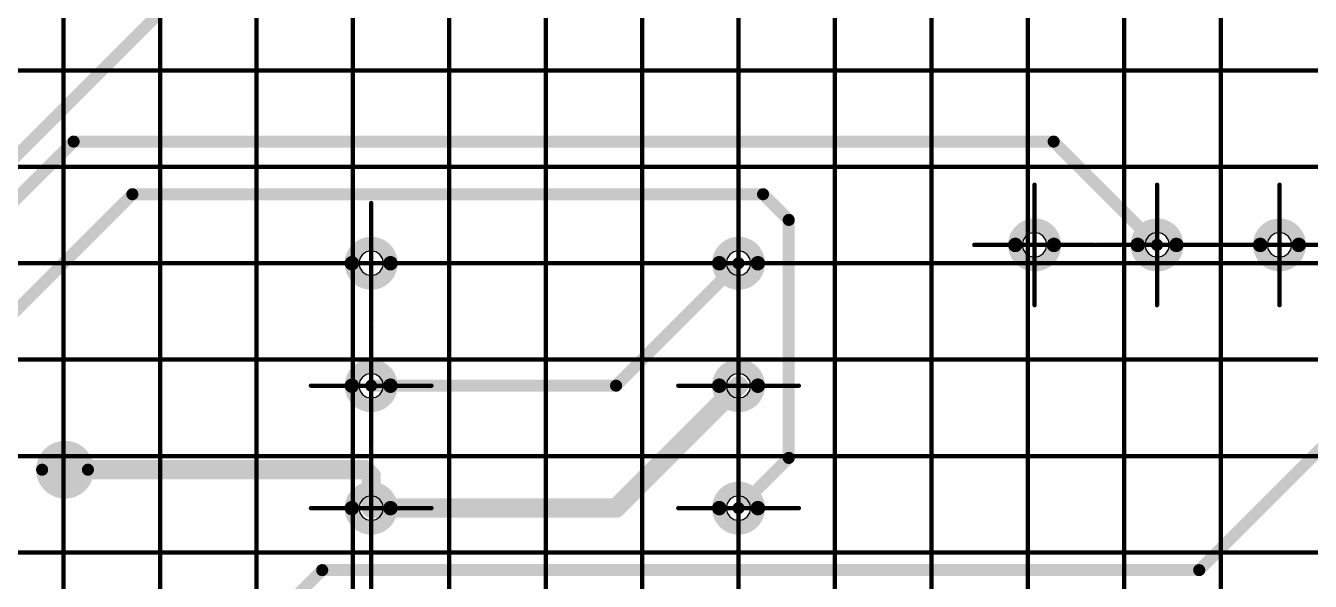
# Model space of a CAD drawing. Header units: millimetres. Extents: x 0 to 841, y 0 to 2540.
# Drawn here: x 585.4 to 638.7, y 2369.8 to 2392.9 of the extents above; entities that cross this region are included whole.
import ezdxf

# ---------------------------------------------------------------- set-up
doc = ezdxf.new("R2010")
doc.units = ezdxf.units.MM
for name, color, linetype in [('Mechanical11', 56, 'Continuous'), ('Mechanical12', 56, 'Continuous'), ('Mechanical7', 56, 'Continuous'), ('Mechanical9', 56, 'Continuous')]:
    doc.layers.add(name, color=color, linetype=linetype)

# ---------------------------------------------------------------- blocks, each defined once
blk = doc.blocks.new('BOASVIEW______B______L_____2__2_32_1_B_3')
at = {"layer": 'Mechanical11'}
for p, q in [((-135.805, -121.369), (-136, -121.33)), ((-136, -121.33), (-136, -121.84)), ((-135.64, -121.48), (-135.805, -121.369)), ((-135.529, -121.645), (-135.64, -121.48)), ((-120.565, -121.369), (-120.76, -121.33)), ((-120.76, -121.33), (-120.76, -121.84)), ((-120.4, -121.48), (-120.565, -121.369)), ((-120.289, -121.645), (-120.4, -121.48)), ((-136, -121.84), (-136.51, -121.84)), ((-136.51, -121.84), (-136.471, -122.035)), ((-136, -121.84), (-135.49, -121.84)), ((-136, -122.35), (-136, -121.84)), ((-135.49, -121.84), (-135.529, -121.645)), ((-120.76, -121.84), (-121.27, -121.84)), ((-121.27, -121.84), (-121.231, -122.035)), ((-120.76, -121.84), (-120.25, -121.84)), ((-120.76, -122.35), (-120.76, -121.84)), ((-120.25, -121.84), (-120.289, -121.645)), ((-136.471, -122.035), (-136.361, -122.2)), ((-136.361, -122.2), (-136.195, -122.311)), ((-136.195, -122.311), (-136, -122.35)), ((-121.231, -122.035), (-121.121, -122.2)), ((-121.121, -122.2), (-120.955, -122.311)), ((-120.955, -122.311), (-120.76, -122.35)), ((-135.805, -126.449), (-136, -126.41)), ((-136, -126.41), (-136, -126.92)), ((-135.64, -126.56), (-135.805, -126.449)), ((-135.529, -126.725), (-135.64, -126.56)), ((-135.49, -126.92), (-135.529, -126.725)), ((-120.565, -126.449), (-120.76, -126.41)), ((-120.76, -126.41), (-120.76, -126.92)), ((-120.4, -126.56), (-120.565, -126.449)), ((-120.289, -126.725), (-120.4, -126.56)), ((-120.25, -126.92), (-120.289, -126.725)), ((-136, -126.92), (-136.51, -126.92)), ((-136.51, -126.92), (-136.471, -127.115)), ((-136.471, -127.115), (-136.361, -127.28)), ((-136.361, -127.28), (-136.195, -127.391)), ((-136, -126.92), (-135.49, -126.92)), ((-136, -127.43), (-136, -126.92)), ((-120.76, -126.92), (-121.27, -126.92)), ((-121.27, -126.92), (-121.231, -127.115)), ((-121.231, -127.115), (-121.121, -127.28)), ((-121.121, -127.28), (-120.955, -127.391)), ((-120.76, -126.92), (-120.25, -126.92)), ((-120.76, -127.43), (-120.76, -126.92)), ((-136.195, -127.391), (-136, -127.43)), ((-120.955, -127.391), (-120.76, -127.43)), ((-135.805, -131.529), (-136, -131.49)), ((-136, -131.49), (-136, -132)), ((-135.64, -131.64), (-135.805, -131.529)), ((-120.565, -131.529), (-120.76, -131.49)), ((-120.76, -131.49), (-120.76, -132)), ((-120.4, -131.64), (-120.565, -131.529)), ((-136, -132), (-136.51, -132)), ((-136.51, -132), (-136.471, -132.195)), ((-136, -132), (-135.49, -132)), ((-136, -132.51), (-136, -132)), ((-135.529, -131.805), (-135.64, -131.64)), ((-135.49, -132), (-135.529, -131.805)), ((-120.76, -132), (-121.27, -132)), ((-121.27, -132), (-121.231, -132.195)), ((-120.76, -132), (-120.25, -132)), ((-120.76, -132.51), (-120.76, -132)), ((-120.289, -131.805), (-120.4, -131.64)), ((-120.25, -132), (-120.289, -131.805)), ((-158.245, -132.289), (-158.44, -132.25)), ((-158.44, -132.25), (-158.44, -132.76)), ((-158.08, -132.399), (-158.245, -132.289)), ((-157.969, -132.565), (-158.08, -132.399)), ((-157.93, -132.76), (-157.969, -132.565)), ((-153.165, -132.289), (-153.36, -132.25)), ((-153.36, -132.25), (-153.36, -132.76)), ((-153, -132.399), (-153.165, -132.289)), ((-152.889, -132.565), (-153, -132.399)), ((-152.85, -132.76), (-152.889, -132.565)), ((-148.085, -132.289), (-148.28, -132.25)), ((-148.28, -132.25), (-148.28, -132.76)), ((-147.92, -132.399), (-148.085, -132.289)), ((-147.809, -132.565), (-147.92, -132.399)), ((-147.77, -132.76), (-147.809, -132.565)), ((-136.471, -132.195), (-136.361, -132.36)), ((-136.361, -132.36), (-136.195, -132.471)), ((-136.195, -132.471), (-136, -132.51)), ((-121.231, -132.195), (-121.121, -132.36)), ((-121.121, -132.36), (-120.955, -132.471)), ((-120.955, -132.471), (-120.76, -132.51)), ((-158.44, -132.76), (-158.95, -132.76)), ((-158.95, -132.76), (-158.911, -132.955)), ((-158.911, -132.955), (-158.8, -133.12)), ((-158.8, -133.12), (-158.635, -133.231)), ((-158.44, -132.76), (-157.93, -132.76)), ((-158.44, -133.27), (-158.44, -132.76)), ((-153.36, -132.76), (-153.87, -132.76)), ((-153.87, -132.76), (-153.831, -132.955)), ((-153.831, -132.955), (-153.72, -133.12)), ((-153.72, -133.12), (-153.555, -133.231)), ((-153.36, -132.76), (-152.85, -132.76)), ((-153.36, -133.27), (-153.36, -132.76)), ((-148.28, -132.76), (-148.79, -132.76)), ((-148.79, -132.76), (-148.751, -132.955)), ((-148.751, -132.955), (-148.64, -133.12)), ((-148.64, -133.12), (-148.475, -133.231)), ((-148.28, -132.76), (-147.77, -132.76)), ((-148.28, -133.27), (-148.28, -132.76)), ((-158.635, -133.231), (-158.44, -133.27)), ((-153.555, -133.231), (-153.36, -133.27)), ((-148.475, -133.231), (-148.28, -133.27))]:
    blk.add_line(p, q, dxfattribs=at)
for points, const_width in [([(-107.71, -123.434, 1), (-108.41, -123.434, 1)], 0.7), ([(-108.585, -123.434, 1), (-108.235, -123.434, 1)], 0.35), ([(-107.885, -123.434, 1), (-107.535, -123.434, 1)], 0.35)]:
    blk.add_lwpolyline(points, format="xyb", close=True, dxfattribs=dict(at, const_width=const_width))
at = {"layer": 'Mechanical12'}
for p, q in [((-136.361, -121.48), (-136.471, -121.645)), ((-136.195, -121.369), (-136.361, -121.48)), ((-136, -121.33), (-136.195, -121.369)), ((-136, -121.84), (-136, -121.33)), ((-121.121, -121.48), (-121.231, -121.645)), ((-120.955, -121.369), (-121.121, -121.48)), ((-120.76, -121.33), (-120.955, -121.369)), ((-120.76, -121.84), (-120.76, -121.33)), ((-136.471, -121.645), (-136.51, -121.84)), ((-136.51, -121.84), (-136, -121.84)), ((-135.49, -121.84), (-136, -121.84)), ((-136, -121.84), (-136, -122.35)), ((-135.529, -122.035), (-135.49, -121.84)), ((-121.231, -121.645), (-121.27, -121.84)), ((-121.27, -121.84), (-120.76, -121.84)), ((-120.25, -121.84), (-120.76, -121.84)), ((-120.76, -121.84), (-120.76, -122.35)), ((-120.289, -122.035), (-120.25, -121.84)), ((-136, -122.35), (-135.805, -122.311)), ((-135.805, -122.311), (-135.64, -122.2)), ((-135.64, -122.2), (-135.529, -122.035)), ((-120.76, -122.35), (-120.565, -122.311)), ((-120.565, -122.311), (-120.4, -122.2)), ((-120.4, -122.2), (-120.289, -122.035)), ((-136.471, -126.725), (-136.51, -126.92)), ((-136.361, -126.56), (-136.471, -126.725)), ((-136.195, -126.449), (-136.361, -126.56)), ((-136, -126.41), (-136.195, -126.449)), ((-136, -126.92), (-136, -126.41)), ((-121.231, -126.725), (-121.27, -126.92)), ((-121.121, -126.56), (-121.231, -126.725)), ((-120.955, -126.449), (-121.121, -126.56)), ((-120.76, -126.41), (-120.955, -126.449)), ((-120.76, -126.92), (-120.76, -126.41)), ((-136.51, -126.92), (-136, -126.92)), ((-135.49, -126.92), (-136, -126.92)), ((-136, -126.92), (-136, -127.43)), ((-135.805, -127.391), (-135.64, -127.28)), ((-135.64, -127.28), (-135.529, -127.115)), ((-135.529, -127.115), (-135.49, -126.92)), ((-121.27, -126.92), (-120.76, -126.92)), ((-120.25, -126.92), (-120.76, -126.92)), ((-120.76, -126.92), (-120.76, -127.43)), ((-120.565, -127.391), (-120.4, -127.28)), ((-120.4, -127.28), (-120.289, -127.115)), ((-120.289, -127.115), (-120.25, -126.92)), ((-136, -127.43), (-135.805, -127.391)), ((-120.76, -127.43), (-120.565, -127.391)), ((-136.195, -131.529), (-136.361, -131.64)), ((-136, -131.49), (-136.195, -131.529)), ((-136, -132), (-136, -131.49)), ((-120.955, -131.529), (-121.121, -131.64)), ((-120.76, -131.49), (-120.955, -131.529)), ((-120.76, -132), (-120.76, -131.49)), ((-136.471, -131.805), (-136.51, -132)), ((-136.51, -132), (-136, -132)), ((-136.361, -131.64), (-136.471, -131.805)), ((-135.49, -132), (-136, -132)), ((-136, -132), (-136, -132.51)), ((-135.529, -132.195), (-135.49, -132)), ((-121.231, -131.805), (-121.27, -132)), ((-121.27, -132), (-120.76, -132)), ((-121.121, -131.64), (-121.231, -131.805)), ((-120.25, -132), (-120.76, -132)), ((-120.76, -132), (-120.76, -132.51)), ((-120.289, -132.195), (-120.25, -132)), ((-158.911, -132.565), (-158.95, -132.76)), ((-158.8, -132.399), (-158.911, -132.565)), ((-158.635, -132.289), (-158.8, -132.399)), ((-158.44, -132.25), (-158.635, -132.289)), ((-158.44, -132.76), (-158.44, -132.25)), ((-153.831, -132.565), (-153.87, -132.76)), ((-153.72, -132.399), (-153.831, -132.565)), ((-153.555, -132.289), (-153.72, -132.399)), ((-153.36, -132.25), (-153.555, -132.289)), ((-153.36, -132.76), (-153.36, -132.25)), ((-148.751, -132.565), (-148.79, -132.76)), ((-148.64, -132.399), (-148.751, -132.565)), ((-148.475, -132.289), (-148.64, -132.399)), ((-148.28, -132.25), (-148.475, -132.289)), ((-148.28, -132.76), (-148.28, -132.25)), ((-136, -132.51), (-135.805, -132.471)), ((-135.805, -132.471), (-135.64, -132.36)), ((-135.64, -132.36), (-135.529, -132.195)), ((-120.76, -132.51), (-120.565, -132.471)), ((-120.565, -132.471), (-120.4, -132.36)), ((-120.4, -132.36), (-120.289, -132.195)), ((-158.95, -132.76), (-158.44, -132.76)), ((-157.93, -132.76), (-158.44, -132.76)), ((-158.44, -132.76), (-158.44, -133.27)), ((-158.245, -133.231), (-158.08, -133.12)), ((-158.08, -133.12), (-157.969, -132.955)), ((-157.969, -132.955), (-157.93, -132.76)), ((-153.87, -132.76), (-153.36, -132.76)), ((-152.85, -132.76), (-153.36, -132.76)), ((-153.36, -132.76), (-153.36, -133.27)), ((-153.165, -133.231), (-153, -133.12)), ((-153, -133.12), (-152.889, -132.955)), ((-152.889, -132.955), (-152.85, -132.76)), ((-148.79, -132.76), (-148.28, -132.76)), ((-147.77, -132.76), (-148.28, -132.76)), ((-148.28, -132.76), (-148.28, -133.27)), ((-148.085, -133.231), (-147.92, -133.12)), ((-147.92, -133.12), (-147.809, -132.955)), ((-147.809, -132.955), (-147.77, -132.76)), ((-158.44, -133.27), (-158.245, -133.231)), ((-153.36, -133.27), (-153.165, -133.231)), ((-148.28, -133.27), (-148.085, -133.231))]:
    blk.add_line(p, q, dxfattribs=at)
for points, const_width in [([(-115.883, -116.423), (-118.728, -119.268)], 0.5), ([(-155.108, -119.268), (-168.6, -132.76)], 0.5), ([(-118.728, -119.268), (-155.108, -119.268)], 0.5), ([(-130.92, -121.84), (-136, -126.92)], 0.8), ([(-120.76, -121.84), (-130.92, -121.84)], 0.8), ([(-120.76, -121.84), (-120.76, -123.18)], 0.8), ([(-136, -121.84), (-138.083, -123.923)], 0.5), ([(-92.21, -122.621), (-116.188, -146.598)], 0.5), ([(-120.506, -123.434), (-120.76, -123.18)], 0.8), ([(-108.06, -123.434), (-120.506, -123.434)], 0.8), ([(-138.083, -123.923), (-138.083, -133.797)], 0.5), ([(-130.92, -126.92), (-136, -132)], 0.5), ([(-120.76, -126.92), (-130.92, -126.92)], 0.5), ([(-102.929, -126.939), (-110.854, -134.864)], 0.5), ([(-100.44, -129.072), (-108.416, -137.048)], 0.5), ([(-149.072, -137.048), (-153.36, -132.76)], 0.5), ([(-137.016, -134.864), (-138.083, -133.797)], 0.5), ([(-110.854, -134.864), (-137.016, -134.864)], 0.5), ([(-108.416, -137.048), (-149.072, -137.048)], 0.5)]:
    blk.add_lwpolyline(points, dxfattribs=dict(at, const_width=const_width))
for points, const_width in [([(-155.233, -119.268, 1), (-154.983, -119.268, 1)], 0.25), ([(-155.233, -119.268, 1), (-154.983, -119.268, 1)], 0.25), ([(-118.853, -119.268, 1), (-118.603, -119.268, 1)], 0.25), ([(-118.853, -119.268, 1), (-118.603, -119.268, 1)], 0.25), ([(-135.2, -121.84, 1), (-136.8, -121.84, 1)], 0.6), ([(-119.96, -121.84, 1), (-121.56, -121.84, 1)], 0.6), ([(-131.12, -121.84, 1), (-130.72, -121.84, 1)], 0.4), ([(-131.12, -121.84, 1), (-130.72, -121.84, 1)], 0.4), ([(-120.96, -121.84, 1), (-120.56, -121.84, 1)], 0.4), ([(-120.96, -121.84, 1), (-120.56, -121.84, 1)], 0.4), ([(-136.95, -121.84, 1), (-136.65, -121.84, 1)], 0.3), ([(-136.125, -121.84, 1), (-135.875, -121.84, 1)], 0.25), ([(-135.35, -121.84, 1), (-135.05, -121.84, 1)], 0.3), ([(-121.71, -121.84, 1), (-121.41, -121.84, 1)], 0.3), ([(-120.11, -121.84, 1), (-119.81, -121.84, 1)], 0.3), ([(-107.11, -123.434, 1), (-109.01, -123.434, 1)], 0.5), ([(-120.96, -123.18, 1), (-120.56, -123.18, 1)], 0.4), ([(-120.96, -123.18, 1), (-120.56, -123.18, 1)], 0.4), ([(-120.706, -123.434, 1), (-120.306, -123.434, 1)], 0.4), ([(-120.706, -123.434, 1), (-120.306, -123.434, 1)], 0.4), ([(-108.26, -123.434, 1), (-107.86, -123.434, 1)], 0.4), ([(-109.135, -123.434, 1), (-108.885, -123.434, 1)], 0.25), ([(-107.235, -123.434, 1), (-106.985, -123.434, 1)], 0.25), ([(-138.208, -123.923, 1), (-137.958, -123.923, 1)], 0.25), ([(-138.208, -123.923, 1), (-137.958, -123.923, 1)], 0.25), ([(-135.2, -126.92, 1), (-136.8, -126.92, 1)], 0.6), ([(-119.96, -126.92, 1), (-121.56, -126.92, 1)], 0.6), ([(-136.95, -126.92, 1), (-136.65, -126.92, 1)], 0.3), ([(-136.2, -126.92, 1), (-135.8, -126.92, 1)], 0.4), ([(-135.35, -126.92, 1), (-135.05, -126.92, 1)], 0.3), ([(-131.045, -126.92, 1), (-130.795, -126.92, 1)], 0.25), ([(-131.045, -126.92, 1), (-130.795, -126.92, 1)], 0.25), ([(-121.71, -126.92, 1), (-121.41, -126.92, 1)], 0.3), ([(-120.885, -126.92, 1), (-120.635, -126.92, 1)], 0.25), ([(-120.11, -126.92, 1), (-119.81, -126.92, 1)], 0.3), ([(-135.2, -132, 1), (-136.8, -132, 1)], 0.6), ([(-119.96, -132, 1), (-121.56, -132, 1)], 0.6), ([(-157.64, -132.76, 1), (-159.24, -132.76, 1)], 0.6), ([(-152.56, -132.76, 1), (-154.16, -132.76, 1)], 0.6), ([(-147.48, -132.76, 1), (-149.08, -132.76, 1)], 0.6), ([(-136.95, -132, 1), (-136.65, -132, 1)], 0.3), ([(-136.125, -132, 1), (-135.875, -132, 1)], 0.25), ([(-135.35, -132, 1), (-135.05, -132, 1)], 0.3), ([(-121.71, -132, 1), (-121.41, -132, 1)], 0.3), ([(-120.11, -132, 1), (-119.81, -132, 1)], 0.3), ([(-159.39, -132.76, 1), (-159.09, -132.76, 1)], 0.3), ([(-157.79, -132.76, 1), (-157.49, -132.76, 1)], 0.3), ([(-154.31, -132.76, 1), (-154.01, -132.76, 1)], 0.3), ([(-153.485, -132.76, 1), (-153.235, -132.76, 1)], 0.25), ([(-152.71, -132.76, 1), (-152.41, -132.76, 1)], 0.3), ([(-149.23, -132.76, 1), (-148.93, -132.76, 1)], 0.3), ([(-147.63, -132.76, 1), (-147.33, -132.76, 1)], 0.3), ([(-138.208, -133.797, 1), (-137.958, -133.797, 1)], 0.25), ([(-138.208, -133.797, 1), (-137.958, -133.797, 1)], 0.25), ([(-137.141, -134.864, 1), (-136.891, -134.864, 1)], 0.25), ([(-137.141, -134.864, 1), (-136.891, -134.864, 1)], 0.25), ([(-110.979, -134.864, 1), (-110.729, -134.864, 1)], 0.25), ([(-110.979, -134.864, 1), (-110.729, -134.864, 1)], 0.25), ([(-149.197, -137.048, 1), (-148.947, -137.048, 1)], 0.25), ([(-149.197, -137.048, 1), (-148.947, -137.048, 1)], 0.25), ([(-108.541, -137.048, 1), (-108.291, -137.048, 1)], 0.25), ([(-108.541, -137.048, 1), (-108.291, -137.048, 1)], 0.25)]:
    blk.add_lwpolyline(points, format="xyb", close=True, dxfattribs=dict(at, const_width=const_width))
at = {"layer": 'Mechanical7', "const_width": 0.18}
for points in [[(-136, -114.26), (-136, -119.26)], [(-120.76, -114.26), (-120.76, -119.26)], [(-136, -119.34), (-136, -124.34)], [(-120.76, -119.34), (-120.76, -124.34)], [(-133.5, -121.84), (-138.5, -121.84)], [(-118.26, -121.84), (-123.26, -121.84)], [(-136, -124.42), (-136, -129.42)], [(-120.76, -124.42), (-120.76, -129.42)], [(-133.5, -126.92), (-138.5, -126.92)], [(-118.26, -126.92), (-123.26, -126.92)], [(-136, -129.5), (-136, -134.5)], [(-120.76, -129.5), (-120.76, -134.5)], [(-158.44, -130.26), (-158.44, -135.26)], [(-153.36, -130.26), (-153.36, -135.26)], [(-148.28, -130.26), (-148.28, -135.26)], [(-133.5, -132), (-138.5, -132)], [(-118.26, -132), (-123.26, -132)], [(-155.94, -132.76), (-160.94, -132.76)], [(-150.86, -132.76), (-155.86, -132.76)], [(-145.78, -132.76), (-150.78, -132.76)]]:
    blk.add_lwpolyline(points, dxfattribs=at)
at = {"layer": 'Mechanical7', "const_width": 0.09}
for points in [[(-136.045, -119.26, 1), (-135.955, -119.26, 1)], [(-136.045, -119.34, 1), (-135.955, -119.34, 1)], [(-120.805, -119.26, 1), (-120.715, -119.26, 1)], [(-120.805, -119.34, 1), (-120.715, -119.34, 1)], [(-138.545, -121.84, 1), (-138.455, -121.84, 1)], [(-133.545, -121.84, 1), (-133.455, -121.84, 1)], [(-123.305, -121.84, 1), (-123.215, -121.84, 1)], [(-118.305, -121.84, 1), (-118.215, -121.84, 1)], [(-136.045, -124.34, 1), (-135.955, -124.34, 1)], [(-136.045, -124.42, 1), (-135.955, -124.42, 1)], [(-120.805, -124.34, 1), (-120.715, -124.34, 1)], [(-120.805, -124.42, 1), (-120.715, -124.42, 1)], [(-138.545, -126.92, 1), (-138.455, -126.92, 1)], [(-133.545, -126.92, 1), (-133.455, -126.92, 1)], [(-123.305, -126.92, 1), (-123.215, -126.92, 1)], [(-118.305, -126.92, 1), (-118.215, -126.92, 1)], [(-136.045, -129.42, 1), (-135.955, -129.42, 1)], [(-136.045, -129.5, 1), (-135.955, -129.5, 1)], [(-120.805, -129.42, 1), (-120.715, -129.42, 1)], [(-120.805, -129.5, 1), (-120.715, -129.5, 1)], [(-158.485, -130.26, 1), (-158.395, -130.26, 1)], [(-153.405, -130.26, 1), (-153.315, -130.26, 1)], [(-148.325, -130.26, 1), (-148.235, -130.26, 1)], [(-138.545, -132, 1), (-138.455, -132, 1)], [(-133.545, -132, 1), (-133.455, -132, 1)], [(-123.305, -132, 1), (-123.215, -132, 1)], [(-118.305, -132, 1), (-118.215, -132, 1)], [(-155.985, -132.76, 1), (-155.895, -132.76, 1)], [(-155.905, -132.76, 1), (-155.815, -132.76, 1)], [(-150.905, -132.76, 1), (-150.815, -132.76, 1)], [(-150.825, -132.76, 1), (-150.735, -132.76, 1)], [(-145.825, -132.76, 1), (-145.735, -132.76, 1)], [(-136.045, -134.5, 1), (-135.955, -134.5, 1)], [(-120.805, -134.5, 1), (-120.715, -134.5, 1)], [(-158.485, -135.26, 1), (-158.395, -135.26, 1)], [(-153.405, -135.26, 1), (-153.315, -135.26, 1)], [(-148.325, -135.26, 1), (-148.235, -135.26, 1)]]:
    blk.add_lwpolyline(points, format="xyb", close=True, dxfattribs=at)
at = {"layer": 'Mechanical9', "const_width": 0.18}
for points in [[(-156, 0), (-156, -210)], [(-152, 0), (-152, -210)], [(-148, 0), (-148, -210)], [(-144, 0), (-144, -210)], [(-140, 0), (-140, -210)], [(-136, 0), (-136, -210)], [(-132, 0), (-132, -210)], [(-128, 0), (-128, -210)], [(-124, 0), (-124, -210)], [(-120, 0), (-120, -210)], [(-116, 0), (-116, -210)], [(-112, 0), (-112, -210)], [(-108, 0), (-108, -210)], [(0, -120), (-320, -120)], [(0, -124), (-320, -124)], [(0, -128), (-320, -128)], [(0, -132), (-320, -132)], [(0, -136), (-320, -136)], [(0, -140), (-320, -140)]]:
    blk.add_lwpolyline(points, dxfattribs=at)

msp = doc.modelspace()

# ---------------------------------------------------------------- block references
at = {"rotation": 180}
msp.add_blockref('BOASVIEW______B______L_____2__2_32_1_B_3', (479, 2251), dxfattribs=at)

doc.saveas('drawing.dxf')
